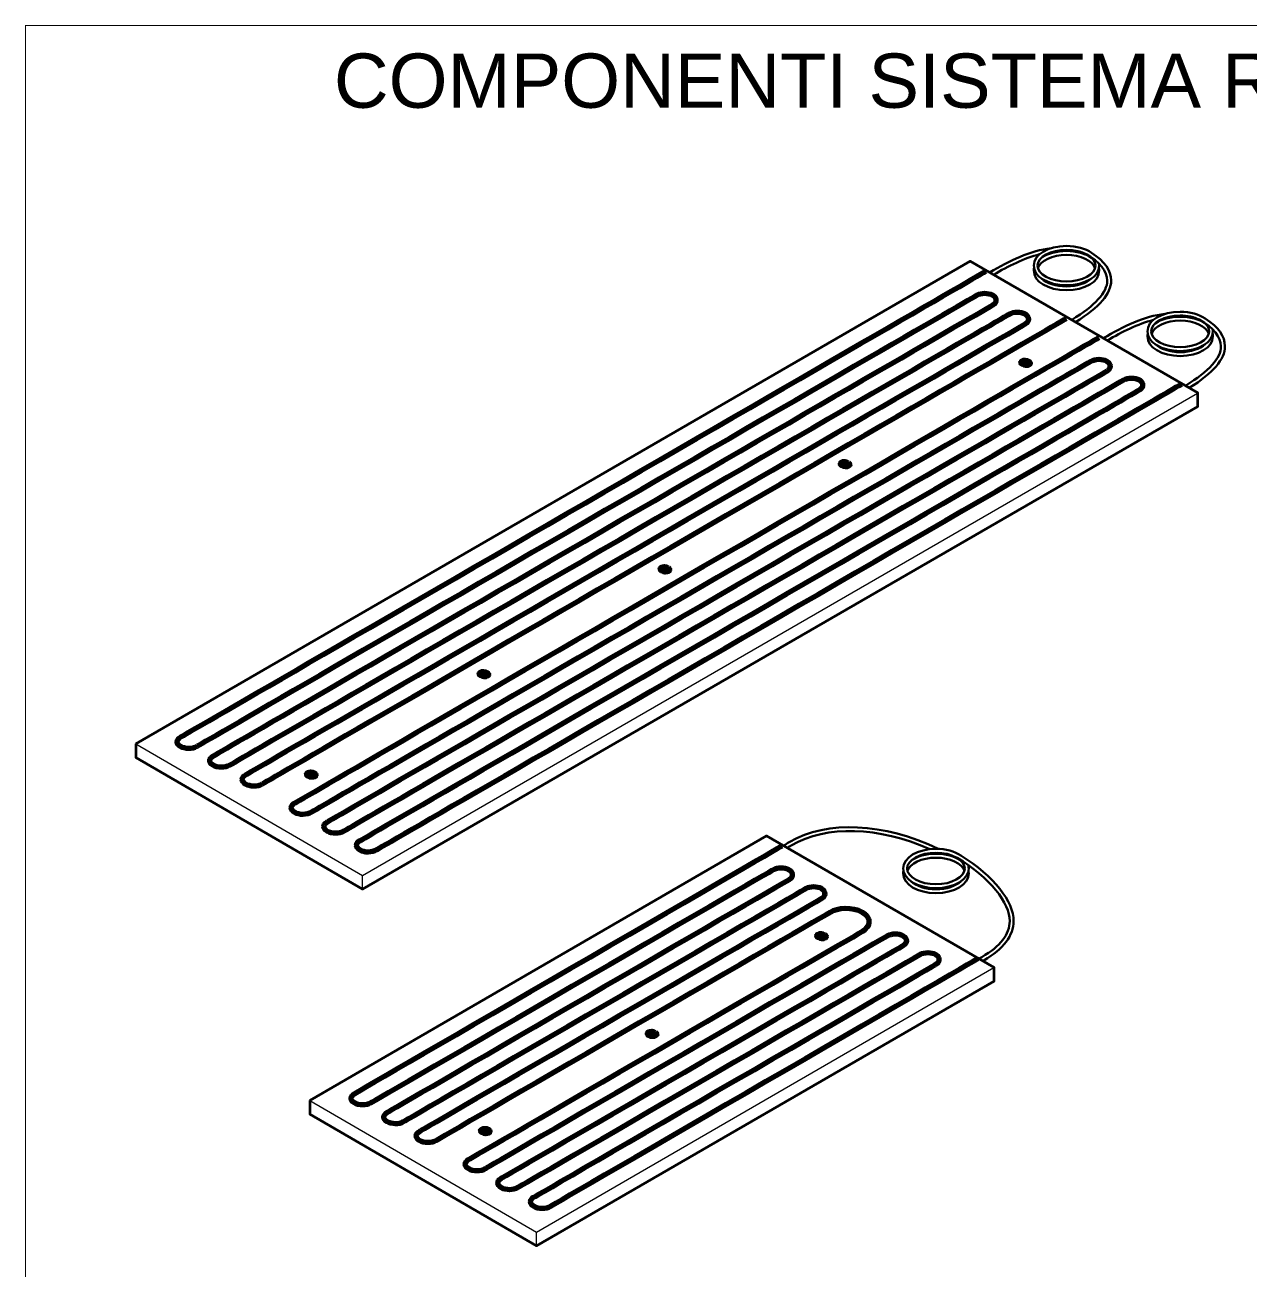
# Model space of a CAD drawing. Header units: millimetres. Extents: x 24747 to 137666, y -34589 to 43444.
# Drawn here: x 125623 to 127814, y 8617 to 10843 of the extents above; entities that cross this region are included whole.
import ezdxf

# ---------------------------------------------------------------- set-up
doc = ezdxf.new("R2010")
doc.units = ezdxf.units.MM
doc.header["$LTSCALE"] = 10
doc.layers.add('Livello 1', color=7, linetype='Continuous')
doc.layers.add('Pannelli', color=7, linetype='Continuous')
doc.styles.add('ARIAL', font='arial.ttf')

msp = doc.modelspace()

# ---------------------------------------------------------------- linework, layer by layer
at = {"layer": 'Livello 1', "color": 7, "lineweight": 35}
for points in [[(125821.93189, 9555.93668), (125821.93189, 9531.38597), (126228.27908, 9295.67406), (127724.25457, 10159.94062), (127724.25457, 10184.29066), (127316.56226, 10420.00884), (125821.93189, 9555.93668)], [(126133.5253, 8917.72988), (126133.5253, 8893.1729), (126539.8725, 8657.47039), (127359.52762, 9131.31166), (127359.52762, 9155.66797), (126951.82904, 9391.38929), (126133.5253, 8917.72988)]]:
    msp.add_lwpolyline(points, dxfattribs=at)
at = {"layer": 'Livello 1', "color": 7, "lineweight": 9}
for points in [[(125821.93189, 9555.83635), (126228.27908, 9320.11816), (127723.62747, 10183.99592)], [(126228.26027, 9296.26353), (126228.26027, 9320.11816)], [(126133.5253, 8917.62955), (126539.8725, 8681.9145), (127358.89426, 9155.37638)], [(126539.85368, 8658.05673), (126539.85368, 8681.9145)]]:
    msp.add_lwpolyline(points, dxfattribs=at)
at = {"layer": 'Livello 1', "color": 7, "lineweight": 30}
for points in [[(127461.37192, 10443.45301), (127424.64482, 10439.70516), (127386.36638, 10420.75036), (127351.1522, 10400.00974)], [(127358.16933, 10395.9526), (127384.75417, 10411.42839), (127412.97378, 10425.62772), (127440.63102, 10432.57196)], [(127437.67819, 10407.70526), (127441.74737, 10421.00109), (127463.48523, 10431.51601), (127488.74332, 10431.51601)], [(127462.56301, 10436.46309), (127465.74218, 10436.77358), (127468.90567, 10436.96323), (127472.04999, 10437.02249)], [(127488.74332, 10431.51601), (127514.01836, 10431.51601), (127535.75282, 10421.00109), (127539.82115, 10407.70526)], [(127522.47619, 10432.19252), (127518.38013, 10434.43087), (127514.22072, 10436.32418), (127510.00647, 10437.89719)], [(127522.9019, 10433.25109), (127549.03822, 10418.41084), (127561.74963, 10401.80664), (127561.76209, 10385.48107)], [(127568.81062, 10385.49361), (127568.79919, 10403.14725), (127557.83792, 10419.96701), (127533.45143, 10435.22121)], [(127561.76209, 10385.48107), (127561.79229, 10364.47765), (127540.39811, 10340.78746), (127498.1564, 10315.01534)], [(127505.09225, 10311.00519), (127547.98119, 10337.70821), (127568.84603, 10362.123), (127568.81062, 10385.49361)], [(127665.09616, 10325.78832), (127628.33186, 10322.0416), (127590.01136, 10303.05311), (127554.76425, 10282.286)], [(127561.78611, 10278.22613), (127588.40138, 10293.72567), (127616.65719, 10307.95428), (127644.34911, 10314.90844)], [(127641.38952, 10290.03744), (127645.4587, 10303.33326), (127667.19656, 10313.84818), (127692.45465, 10313.84818)], [(127666.29303, 10318.80141), (127669.46496, 10319.11095), (127672.62129, 10319.30016), (127675.75853, 10319.35955)], [(127692.45465, 10322.82189), (127705.43073, 10322.82189), (127717.47493, 10320.05043), (127726.6746, 10315.55467)], [(127692.45465, 10313.84818), (127717.72969, 10313.84818), (127739.46923, 10303.33326), (127743.53858, 10290.03744)], [(127726.12982, 10314.55283), (127722.0471, 10316.78098), (127717.90148, 10318.66647), (127713.70139, 10320.23382)], [(127726.6746, 10315.55467), (127752.76945, 10300.72319), (127765.46101, 10284.12608), (127765.47969, 10267.81951)], [(127772.52822, 10267.82578), (127772.50537, 10285.46862), (127761.56169, 10302.27861), (127737.20262, 10317.52539)], [(127765.47969, 10267.81951), (127765.50387, 10246.7938), (127744.07632, 10223.08298), (127701.77523, 10197.28768)], [(127708.71189, 10193.27707), (127751.66043, 10220.00363), (127772.55185, 10244.43758), (127772.52822, 10267.82578)], [(127203.89704, 9328.34737), (127207.9643, 9341.64216), (127229.70895, 9352.1565), (127254.96941, 9352.1565)], [(127254.96941, 9352.1565), (127280.24681, 9352.1565), (127301.98805, 9341.64216), (127306.05447, 9328.34737)], [(127262.30799, 9358.79693), (127260.73832, 9359.57285), (127259.1682, 9360.33797), (127257.59778, 9361.09227)], [(127279.82183, 9357.5326), (127282.38252, 9356.1573), (127284.94075, 9354.75367), (127287.49594, 9353.32178)], [(127387.1231, 9238.7968), (127387.1046, 9270.59196), (127352.12964, 9316.66298), (127293.08032, 9351.79696)], [(127299.52854, 9355.9677), (127359.81919, 9319.32729), (127394.00352, 9273.11035), (127394.03994, 9238.79994)]]:
    msp.add_open_spline(points, degree=3, dxfattribs=at)
for points, knots in [([(127533.45143, 10435.22121), (127522.77439, 10442.71142), (127506.84071, 10447.38774), (127488.74332, 10447.38774), (127455.85854, 10447.38774), (127430.09127, 10431.92362), (127430.09127, 10412.19525), (127430.09127, 10392.45435), (127455.85854, 10376.99022), (127488.74332, 10376.99022)], [1.4500924093, 1.4500924093, 1.4500924093, 1.4500924093, 2, 2, 2, 3, 3, 3, 4, 4, 4, 4]), ([(127488.74332, 10440.48971), (127516.80576, 10440.48971), (127540.50362, 10427.52769), (127540.50362, 10412.19525), (127540.50362, 10396.85655), (127516.80576, 10383.89452), (127488.74332, 10383.89452), (127460.6997, 10383.89452), (127436.99557, 10396.85655), (127436.99557, 10412.19525), (127436.99557, 10427.52769), (127460.6997, 10440.48971), (127488.74332, 10440.48971)], [0, 0, 0, 0, 1, 1, 1, 2, 2, 2, 3, 3, 3, 4, 4, 4, 4]), ([(127533.34102, 10426.32625), (127522.66471, 10433.77172), (127506.77843, 10438.41403), (127488.74332, 10438.41403), (127470.71706, 10438.41403), (127454.8295, 10433.7692), (127444.15253, 10426.32018)], [1.4519847606, 1.4519847606, 1.4519847606, 1.4519847606, 2, 2, 2, 2.5481641375, 2.5481641375, 2.5481641375, 2.5481641375]), ([(127430.54332, 10407.70521), (127430.24481, 10406.23751), (127430.09127, 10404.73916), (127430.09127, 10403.21527), (127430.09127, 10383.48691), (127455.85854, 10368.02279), (127488.74332, 10368.02279)], [2.9228059004, 2.9228059004, 2.9228059004, 2.9228059004, 3, 3, 3, 4, 4, 4, 4]), ([(127488.74332, 10376.99022), (127521.65319, 10376.99022), (127547.40792, 10392.45435), (127547.40792, 10412.19525), (127547.40792, 10413.28699), (127547.32905, 10414.36566), (127547.17447, 10415.42938)], [0, 0, 0, 0, 1, 1, 1, 1.0553382177, 1.0553382177, 1.0553382177, 1.0553382177]), ([(127488.74332, 10368.02279), (127521.65319, 10368.02279), (127547.40792, 10383.48691), (127547.40792, 10403.21527), (127547.40792, 10404.73916), (127547.25445, 10406.23751), (127546.95607, 10407.70521)], [0, 0, 0, 0, 1, 1, 1, 1.0771940996, 1.0771940996, 1.0771940996, 1.0771940996]), ([(127533.34147, 10389.08191), (127524.24601, 10380.68783), (127507.46607, 10374.92082), (127488.74332, 10374.92082), (127470.02861, 10374.92082), (127453.24648, 10380.69061), (127444.15207, 10389.08799)], [1.3328180915, 1.3328180915, 1.3328180915, 1.3328180915, 2, 2, 2, 2.6673428503, 2.6673428503, 2.6673428503, 2.6673428503]), ([(127737.20262, 10317.52539), (127726.5254, 10325.03194), (127710.57457, 10329.71991), (127692.45465, 10329.71991), (127659.57614, 10329.71991), (127633.8026, 10314.25579), (127633.8026, 10294.52743), (127633.8026, 10274.78652), (127659.57614, 10259.3224), (127692.45465, 10259.3224)], [1.4494077132, 1.4494077132, 1.4494077132, 1.4494077132, 2, 2, 2, 3, 3, 3, 4, 4, 4, 4]), ([(127737.05948, 10308.65613), (127741.59635, 10304.46924), (127744.22122, 10299.62958), (127744.22122, 10294.52743), (127744.22122, 10279.18872), (127720.51709, 10266.2267), (127692.45465, 10266.2267), (127664.41103, 10266.2267), (127640.7069, 10279.18872), (127640.7069, 10294.52743), (127640.7069, 10309.85986), (127664.41103, 10322.82189), (127692.45465, 10322.82189)], [0.6672315189, 0.6672315189, 0.6672315189, 0.6672315189, 1, 1, 1, 2, 2, 2, 3, 3, 3, 4, 4, 4, 4]), ([(127737.05948, 10308.65613), (127726.38311, 10316.10621), (127710.49378, 10320.75248), (127692.45465, 10320.75248), (127674.43368, 10320.75248), (127658.5472, 10316.10671), (127647.86924, 10308.65732)], [1.4518627391, 1.4518627391, 1.4518627391, 1.4518627391, 2, 2, 2, 2.5481079356, 2.5481079356, 2.5481079356, 2.5481079356]), ([(127634.25475, 10290.03744), (127633.95618, 10288.56969), (127633.8026, 10287.07131), (127633.8026, 10285.54745), (127633.8026, 10265.81909), (127659.57614, 10250.35496), (127692.45465, 10250.35496)], [2.9228068325, 2.9228068325, 2.9228068325, 2.9228068325, 3, 3, 3, 4, 4, 4, 4]), ([(127692.45465, 10259.3224), (127725.36452, 10259.3224), (127751.11925, 10274.78652), (127751.11925, 10294.52743), (127751.11925, 10295.62112), (127751.0401, 10296.70171), (127750.88496, 10297.76728)], [0, 0, 0, 0, 1, 1, 1, 1.0554376538, 1.0554376538, 1.0554376538, 1.0554376538]), ([(127692.45465, 10250.35496), (127725.36452, 10250.35496), (127751.11925, 10265.81909), (127751.11925, 10285.54745), (127751.11925, 10287.07131), (127750.96578, 10288.56969), (127750.66741, 10290.03744)], [0, 0, 0, 0, 1, 1, 1, 1.0771931675, 1.0771931675, 1.0771931675, 1.0771931675]), ([(127737.05226, 10271.41371), (127727.95376, 10263.02408), (127711.17385, 10257.25926), (127692.45465, 10257.25926), (127673.74889, 10257.25926), (127656.97386, 10263.02354), (127647.87645, 10271.41252)], [1.3329448313, 1.3329448313, 1.3329448313, 1.3329448313, 2, 2, 2, 2.6670236122, 2.6670236122, 2.6670236122, 2.6670236122]), ([(126982.37224, 9373.72996), (126985.63452, 9375.92393), (126988.96938, 9378.01228), (126992.38027, 9379.99004), (127061.17794, 9419.88153), (127160.90043, 9414.7805), (127259.26719, 9367.94262)], [2.95565452222, 2.95565452222, 2.95565452222, 2.95565452222, 3, 3, 3, 3.89445017476, 3.89445017476, 3.89445017476, 3.89445017476]), ([(127243.83344, 9367.424), (127151.65875, 9407.96275), (127059.79885, 9411.10563), (126995.83555, 9374.01384), (126993.53981, 9372.68256), (126991.28001, 9371.29945), (126989.055, 9369.86615)], [0.14469316179, 0.14469316179, 0.14469316179, 0.14469316179, 1, 1, 1, 1.03069825938, 1.03069825938, 1.03069825938, 1.03069825938]), ([(127299.52854, 9355.9677), (127288.85154, 9363.39867), (127272.98057, 9368.03137), (127254.96941, 9368.03137), (127222.07835, 9368.03137), (127196.30481, 9352.57038), (127196.30481, 9332.83261), (127196.30481, 9313.09798), (127222.07835, 9297.64012), (127254.96941, 9297.64012)], [1.452608098, 1.452608098, 1.452608098, 1.452608098, 2, 2, 2, 3, 3, 3, 4, 4, 4, 4]), ([(127254.96941, 9361.1302), (127283.03184, 9361.1302), (127306.73598, 9348.17759), (127306.73598, 9332.83261), (127306.73598, 9317.49704), (127283.03184, 9304.54129), (127254.96941, 9304.54129), (127226.92579, 9304.54129), (127203.21538, 9317.49704), (127203.21538, 9332.83261), (127203.21538, 9348.17759), (127226.92579, 9361.1302), (127254.96941, 9361.1302)], [0, 0, 0, 0, 1, 1, 1, 2, 2, 2, 3, 3, 3, 4, 4, 4, 4]), ([(127299.5965, 9346.94712), (127288.91895, 9354.40526), (127273.01882, 9359.05766), (127254.96941, 9359.05766), (127236.94818, 9359.05766), (127221.06365, 9354.41625), (127210.38439, 9346.97354)], [1.4514455054, 1.4514455054, 1.4514455054, 1.4514455054, 2, 2, 2, 2.5479065256, 2.5479065256, 2.5479065256, 2.5479065256]), ([(127196.7563, 9328.34735), (127196.45816, 9326.8811), (127196.30481, 9325.38428), (127196.30481, 9323.86204), (127196.30481, 9304.12427), (127222.07835, 9288.66955), (127254.96941, 9288.66955)], [2.9228643592, 2.9228643592, 2.9228643592, 2.9228643592, 3, 3, 3, 4, 4, 4, 4]), ([(127254.96941, 9297.64012), (127287.873, 9297.64012), (127313.63401, 9313.09798), (127313.63401, 9332.83261), (127313.63401, 9334.97463), (127313.33061, 9337.06629), (127312.7476, 9339.09328)], [0, 0, 0, 0, 1, 1, 1, 1.1085240974, 1.1085240974, 1.1085240974, 1.1085240974]), ([(127254.96941, 9288.66955), (127287.873, 9288.66955), (127313.63401, 9304.12427), (127313.63401, 9323.86204), (127313.63401, 9325.38428), (127313.48073, 9326.8811), (127313.18272, 9328.34735)], [0, 0, 0, 0, 1, 1, 1, 1.0771356408, 1.0771356408, 1.0771356408, 1.0771356408]), ([(127299.57675, 9309.73508), (127290.48048, 9301.33965), (127273.69528, 9295.57071), (127254.96941, 9295.57071), (127236.27574, 9295.57071), (127219.50752, 9301.32754), (127210.40422, 9309.70864)], [1.3327068767, 1.3327068767, 1.3327068767, 1.3327068767, 2, 2, 2, 2.6665924514, 2.6665924514, 2.6665924514, 2.6665924514]), ([(127332.2838, 9171.41968), (127334.03383, 9172.38383), (127335.75086, 9173.35297), (127337.42593, 9174.32845), (127370.43614, 9193.552), (127387.15445, 9215.24003), (127387.1231, 9238.7968)], [3.9492557755, 3.9492557755, 3.9492557755, 3.9492557755, 4, 4, 4, 5, 5, 5, 5]), ([(127394.03994, 9238.79994), (127394.05248, 9212.61565), (127376.18658, 9188.91778), (127340.90003, 9168.36479), (127340.34809, 9168.04331), (127339.79188, 9167.72259), (127339.23167, 9167.4026)], [1, 1, 1, 1, 2, 2, 2, 2.0156418218, 2.0156418218, 2.0156418218, 2.0156418218])]:
    msp.add_open_spline(points, degree=3, knots=knots, dxfattribs=at)
at = {"layer": 'Livello 1', "color": 7, "lineweight": 70}
for points, knots in [([(127488.44859, 10317.19059), (127427.20037, 10281.82251), (126054.27317, 9487.26994), (126047.66047, 9483.45094), (126040.07891, 9479.07383), (126026.90054, 9479.13654), (126018.75146, 9483.84601), (126010.59925, 9488.54294), (126010.79678, 9495.98027), (126019.42559, 9500.95939), (126025.92855, 9504.70941), (127316.98241, 10251.28306), (127415.26678, 10308.03502), (127422.5975, 10312.25536), (127423.55068, 10320.30097), (127415.3922, 10325.01044), (127407.23371, 10329.71364), (127393.33105, 10328.99876), (127387.04757, 10325.38043), (127380.77036, 10321.75583), (125996.83141, 9521.55314), (125989.24671, 9517.17603), (125981.67142, 9512.79265), (125968.49619, 9512.85536), (125960.34084, 9517.56483), (125952.19176, 9522.26803), (125952.38929, 9529.69909), (125961.01496, 9534.69075), (125967.53046, 9538.44704), (127259.2271, 10285.3844), (127357.32961, 10342.02349), (127364.64152, 10346.2501), (127365.14319, 10354.02606), (127356.99098, 10358.72926), (127348.83876, 10363.43246), (127334.91728, 10362.71758), (127328.63381, 10359.09925), (127322.3566, 10355.48092), (125938.42392, 9555.26569), (125930.83922, 9550.90112), (125923.26393, 9546.52401), (125910.07929, 9546.58672), (125901.93335, 9551.28992), (125893.78113, 9555.98685), (125893.97553, 9563.42418), (125902.60434, 9568.39703), (125911.22687, 9573.38869), (127343.9976, 10402.05515), (127343.9976, 10402.05515)], [0, 0, 0, 0, 1, 1, 1, 2, 2, 2, 3, 3, 3, 4, 4, 4, 5, 5, 5, 6, 6, 6, 7, 7, 7, 8, 8, 8, 9, 9, 9, 10, 10, 10, 11, 11, 11, 12, 12, 12, 13, 13, 13, 14, 14, 14, 15, 15, 15, 16, 16, 16, 16]), ([(127694.61185, 10199.62936), (127694.61185, 10199.62936), (126261.83799, 9370.96291), (126253.21546, 9365.98378), (126244.58979, 9360.99839), (126231.70929, 9360.89179), (126223.56334, 9365.59499), (126215.4174, 9370.29819), (126215.31079, 9377.9111), (126222.89235, 9382.28822), (126230.47078, 9386.65279), (127614.41914, 10186.86174), (127620.69634, 10190.48007), (127626.96728, 10194.10467), (127628.20892, 10202.14401), (127620.05671, 10206.84721), (127611.90449, 10211.55041), (127598.45333, 10211.27449), (127591.12261, 10207.04788), (127492.99502, 10150.39625), (126201.32347, 9403.45889), (126194.80797, 9399.70887), (126186.17916, 9394.72975), (126173.3112, 9394.6106), (126165.15271, 9399.30753), (126157.00677, 9404.02328), (126156.90016, 9411.62365), (126164.47859, 9416.00076), (126172.06329, 9420.37788), (127556.01165, 10220.58056), (127562.27631, 10224.20516), (127568.55979, 10227.82976), (127569.80143, 10235.8691), (127561.64922, 10240.5723), (127553.497, 10245.2755), (127539.55671, 10244.72366), (127532.2448, 10240.49705), (127433.94789, 10183.74509), (126142.89717, 9437.19025), (126136.39734, 9433.42142), (126127.76853, 9428.4423), (126114.90058, 9428.33569), (126106.74836, 9433.04517), (126098.59614, 9437.73582), (126098.48954, 9445.36128), (126106.06796, 9449.72585), (126112.69007, 9453.55112), (127485.60786, 10248.09742), (127546.87489, 10283.4655)], [0, 0, 0, 0, 1, 1, 1, 2, 2, 2, 3, 3, 3, 4, 4, 4, 5, 5, 5, 6, 6, 6, 7, 7, 7, 8, 8, 8, 9, 9, 9, 10, 10, 10, 11, 11, 11, 12, 12, 12, 13, 13, 13, 14, 14, 14, 15, 15, 15, 16, 16, 16, 16]), ([(127421.06739, 10241.23702), (127417.55567, 10243.25626), (127412.26927, 10243.46947), (127409.24041, 10241.72615), (127406.21155, 10239.97029), (127406.57526, 10236.91007), (127410.09326, 10234.89083), (127413.5799, 10232.87159), (127418.89765, 10232.65211), (127421.91397, 10234.4017), (127424.95537, 10236.15129), (127424.57284, 10239.21778), (127421.06739, 10241.23702)], [0, 0, 0, 0, 1, 1, 1, 2, 2, 2, 3, 3, 3, 4, 4, 4, 4]), ([(127097.69408, 10059.83141), (127094.20117, 10061.85065), (127088.89596, 10062.06386), (127085.86082, 10060.32054), (127082.82569, 10058.57095), (127083.21449, 10055.50446), (127086.70113, 10053.49776), (127090.21285, 10051.45971), (127095.51179, 10051.25277), (127098.53438, 10052.98982), (127101.57579, 10054.74568), (127101.19953, 10057.81217), (127097.69408, 10059.83141)], [0, 0, 0, 0, 1, 1, 1, 2, 2, 2, 3, 3, 3, 4, 4, 4, 4]), ([(126775.16734, 9871.59047), (126771.66189, 9873.60972), (126766.36922, 9873.82293), (126763.33409, 9872.07961), (126760.29895, 9870.33002), (126760.68148, 9867.26353), (126764.18066, 9865.25056), (126767.68611, 9863.22505), (126772.99133, 9863.00556), (126776.01392, 9864.75516), (126779.04905, 9866.51102), (126778.67279, 9869.56496), (126775.16734, 9871.59047)], [0, 0, 0, 0, 1, 1, 1, 2, 2, 2, 3, 3, 3, 4, 4, 4, 4]), ([(126450.94745, 9683.87003), (126447.44513, 9685.88927), (126442.14619, 9686.11503), (126439.11733, 9684.35916), (126436.07906, 9682.60957), (126436.45845, 9679.54308), (126439.96077, 9677.53639), (126443.46622, 9675.5046), (126448.76203, 9675.28512), (126451.79089, 9677.03471), (126454.83229, 9678.79057), (126454.44977, 9681.85079), (126450.94745, 9683.87003)], [0, 0, 0, 0, 1, 1, 1, 2, 2, 2, 3, 3, 3, 4, 4, 4, 4]), ([(126141.70255, 9504.05724), (126138.20024, 9506.07021), (126132.9013, 9506.28969), (126129.86303, 9504.5401), (126126.83417, 9502.79051), (126127.21356, 9499.73029), (126130.71901, 9497.71105), (126134.22133, 9495.68554), (126139.52027, 9495.46605), (126142.54913, 9497.21564), (126145.58113, 9498.97778), (126145.20801, 9502.02545), (126141.70255, 9504.05724)], [0, 0, 0, 0, 1, 1, 1, 2, 2, 2, 3, 3, 3, 4, 4, 4, 4]), ([(127329.87864, 9171.00355), (127329.87864, 9171.00355), (126573.43141, 8732.74984), (126564.80887, 8727.77385), (126556.1832, 8722.79159), (126543.3027, 8722.67558), (126535.15675, 8727.38191), (126527.01081, 8732.08825), (126526.9042, 8739.70117), (126534.48576, 8744.07514), (126542.06419, 8748.44912), (127249.68592, 9158.23906), (127255.95685, 9161.86366), (127262.23406, 9165.48199), (127263.48198, 9173.52133), (127255.31722, 9178.22139), (127247.17755, 9182.93087), (127233.72012, 9182.65181), (127226.39567, 9178.42206), (127128.28375, 9121.77671), (126512.91688, 8765.25523), (126506.40138, 8761.4958), (126497.77257, 8756.51354), (126484.90461, 8756.4038), (126476.74613, 8761.10387), (126468.60018, 8765.81334), (126468.49358, 8773.42312), (126476.072, 8777.7971), (126483.6567, 8782.17421), (127191.27843, 9191.96101), (127197.55564, 9195.58248), (127203.83284, 9199.21021), (127205.06822, 9207.24642), (127196.916, 9211.95275), (127188.76378, 9216.65282), (127174.82977, 9216.09784), (127167.51158, 9211.87437), (127069.22095, 9155.12867), (126454.49058, 8798.97718), (126447.99075, 8795.21776), (126439.36195, 8790.23236), (126426.49399, 8790.12889), (126418.34177, 8794.83523), (126410.18956, 8799.53216), (126410.08295, 8807.14507), (126417.66138, 8811.52219), (126424.28348, 8815.33805), (127062.66782, 9185.16018), (127123.92545, 9220.52199), (127137.23865, 9228.21329), (127142.08921, 9243.30116), (127123.52725, 9254.01819), (127104.96214, 9264.73835), (127078.83429, 9261.93838), (127065.5211, 9254.24708), (127004.2666, 9218.88527), (126365.86659, 8849.06001), (126359.25389, 8845.24414), (126351.67233, 8840.87016), (126338.49396, 8840.93287), (126330.34487, 8845.63294), (126322.19266, 8850.33301), (126322.39019, 8857.77033), (126331.019, 8862.75259), (126337.52196, 8866.50575), (126952.25233, 9222.66351), (127050.53042, 9279.40293), (127057.85488, 9283.62954), (127058.8206, 9291.67829), (127050.66839, 9296.3909), (127042.52244, 9301.0941), (127028.59783, 9300.37921), (127022.32376, 9296.75461), (127016.04342, 9293.13314), (126308.42482, 8883.34007), (126300.84012, 8878.9661), (126293.26484, 8874.59212), (126280.0896, 8874.65169), (126271.93425, 8879.35803), (126263.78517, 8884.06437), (126263.9827, 8891.49856), (126272.60837, 8896.47768), (126279.12388, 8900.23711), (126894.49074, 9256.75858), (126992.59639, 9313.40394), (126999.91771, 9317.63055), (127000.4037, 9325.40338), (126992.25776, 9330.11285), (126984.11181, 9334.81919), (126970.1872, 9334.1043), (126963.90686, 9330.47656), (126957.63906, 9326.8551), (126250.01733, 8917.06516), (126242.43263, 8912.68805), (126234.85734, 8908.3078), (126221.6727, 8908.37051), (126213.52676, 8913.07998), (126205.37454, 8917.78318), (126205.56894, 8925.21424), (126214.19775, 8930.20277), (126222.82028, 8935.17876), (126979.26752, 9373.43247), (126979.26752, 9373.43247)], [0, 0, 0, 0, 1, 1, 1, 2, 2, 2, 3, 3, 3, 4, 4, 4, 5, 5, 5, 6, 6, 6, 7, 7, 7, 8, 8, 8, 9, 9, 9, 10, 10, 10, 11, 11, 11, 12, 12, 12, 13, 13, 13, 14, 14, 14, 15, 15, 15, 16, 16, 16, 17, 17, 17, 18, 18, 18, 19, 19, 19, 20, 20, 20, 21, 21, 21, 22, 22, 22, 23, 23, 23, 24, 24, 24, 25, 25, 25, 26, 26, 26, 27, 27, 27, 28, 28, 28, 29, 29, 29, 30, 30, 30, 31, 31, 31, 32, 32, 32, 33, 33, 33, 34, 34, 34, 34]), ([(127055.56599, 9214.80916), (127052.06053, 9216.82527), (127046.76473, 9217.05102), (127043.73587, 9215.2983), (127040.69446, 9213.54557), (127041.08013, 9210.48535), (127044.58558, 9208.46611), (127048.08162, 9206.44374), (127053.38684, 9206.22112), (127056.41883, 9207.97698), (127059.44769, 9209.72344), (127059.0683, 9212.78365), (127055.56599, 9214.80916)], [0, 0, 0, 0, 1, 1, 1, 2, 2, 2, 3, 3, 3, 4, 4, 4, 4]), ([(126752.01823, 9039.75287), (126748.52532, 9041.77211), (126743.21698, 9041.98846), (126740.19125, 9040.24201), (126737.14985, 9038.48614), (126737.52924, 9035.4322), (126741.0441, 9033.41296), (126744.54328, 9031.38745), (126749.83908, 9031.16796), (126752.86794, 9032.91755), (126755.91248, 9034.66714), (126755.53309, 9037.72736), (126752.01823, 9039.75287)], [0, 0, 0, 0, 1, 1, 1, 2, 2, 2, 3, 3, 3, 4, 4, 4, 4]), ([(126453.29597, 8865.8473), (126449.79365, 8867.8634), (126444.49471, 8868.08602), (126441.45644, 8866.3333), (126438.42758, 8864.58371), (126438.80697, 8861.52662), (126442.31242, 8859.50111), (126445.81474, 8857.4756), (126451.11368, 8857.25925), (126454.14254, 8859.00884), (126457.17454, 8860.76471), (126456.80142, 8863.82179), (126453.29597, 8865.8473)], [0, 0, 0, 0, 1, 1, 1, 2, 2, 2, 3, 3, 3, 4, 4, 4, 4])]:
    msp.add_open_spline(points, degree=3, knots=knots, dxfattribs=at)
at = {"layer": 'Pannelli', "const_width": 2}
msp.add_lwpolyline([(125624.31754, 10842.27444), (125624.31754, 5304.33696), (129780.34747, 5304.33696), (129780.34747, 10842.27444), (125624.31754, 10842.27444)], dxfattribs=at)

# ---------------------------------------------------------------- texts
at = {"layer": 'Pannelli', "style": 'ARIAL'}
msp.add_text('COMPONENTI SISTEMA RADIANTE A SOFFITTO', height=97.1448279, dxfattribs=at).set_placement((126176.8153, 10694.84674))

doc.saveas('drawing.dxf')
